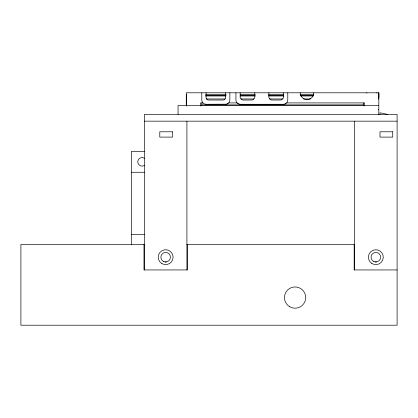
<?xml version="1.0" encoding="UTF-8"?>
<svg xmlns="http://www.w3.org/2000/svg" width="418" height="418" viewBox="0 0 418 418"><rect width="100%" height="100%" fill="white"/><g stroke="black" fill="none" stroke-linecap="round" stroke-linejoin="round"><path stroke-width="0.63" d="M378.771 99.171L378.771 92.796L378.839 97.049M364.261 105.973L363.279 104.887L363.31 102.912M200.87 105.973L201.857 104.887L201.831 102.912M228.014 103.518L227.376 103.878M285.928 103.518L285.243 103.904M226.42 104.192L206.053 104.275A4.279 4.279 0 0 1 201.805 100.022L201.805 92.796M284.365 104.186L283.556 104.275A4.279 4.279 0 0 0 287.777 100.022L287.777 92.796M225.61 104.275L225.621 104.275A4.279 4.279 0 0 0 229.858 100.022L229.858 92.796M186.621 94.337L186.287 94.337L186.287 105.294A20.785 20.785 0 0 0 186.668 105.634M205.802 94.337L226.148 94.337M240.329 94.337L255.121 94.337M268.685 94.337L283.482 94.337M300.129 94.337L313.693 94.337M205.802 95.346L226.148 95.346M240.329 95.346L255.121 95.346M268.685 95.346L283.482 95.346M300.129 95.346L313.693 95.346M205.583 95.983L225.809 95.983M240.162 95.983L255.173 95.983M268.873 95.983L283.885 95.983M300.845 95.983L313.244 95.983M206.231 98.962L225.156 98.962M240.815 98.962L253.862 98.962M269.521 98.962L282.568 98.962M303.447 98.962L310.626 98.962M186.287 101.83L186.58 101.83M202.955 102.912L200.541 102.912L200.541 105.906M228.709 102.912L237.063 102.912M286.628 102.912L364.585 102.912L364.585 105.764M235.919 92.796L235.919 100.022A4.279 4.279 0 0 0 240.167 104.275L283.524 104.275M201.857 104.887L363.279 104.887M378.797 105.55L178.063 105.55L178.063 114.433M378.478 109.73L378.849 109.73M144.403 121.163L397.1 121.163M144.304 151.405L131.424 151.405L131.424 244.807M131.424 172.263L144.304 172.263M131.424 234.446L144.304 234.446M144.403 244.436L20.9 244.436L20.9 325.204L397.1 325.204L397.1 114.433L144.403 114.433L144.403 269.944M186.783 244.436L354.589 244.436M375.207 261.971L376.482 261.971M165.021 262.008L166.296 262.008M397.1 269.944L354.166 269.944L354.166 244.436M206.027 104.275L205.306 104.202M240.125 104.275L239.331 104.186M387.763 114.433L379.957 112.782L379.957 114.433M238.427 103.894L237.764 103.518M378.797 114.433L378.849 92.796L186.287 92.796L186.287 106.172M376.722 92.796L376.722 93.062M366.842 92.796L366.842 93.183M354.589 121.163L354.589 269.944M283.524 92.796L283.524 97.018A2.21 2.21 0 0 1 282.902 98.523L282.025 99.4A2.127 2.127 0 0 1 280.52 100.022L271.867 100.022A2.21 2.21 0 0 1 270.362 99.4L269.485 98.523A2.127 2.127 0 0 1 268.863 97.018L268.863 92.796M254.834 92.796L254.834 97.018A2.21 2.21 0 0 1 254.212 98.523L253.329 99.4A2.127 2.127 0 0 1 251.829 100.022L243.171 100.022A2.21 2.21 0 0 1 241.672 99.4L240.789 98.523A2.127 2.127 0 0 1 240.167 97.018L240.167 92.796M225.61 92.796L225.61 97.368A2.68 2.68 0 0 1 222.951 100.022L208.713 100.022A2.654 2.654 0 0 1 206.053 97.368L206.053 92.796M187.337 244.436L187.337 269.944L143.98 269.944L143.98 244.436M186.914 121.163L186.914 269.944M313.813 92.796A6.803 6.803 0 0 1 307.011 99.599A6.803 6.803 0 0 1 300.213 92.796M144.377 165.392A4.253 4.253 0 0 1 138.844 164.624A4.253 4.253 0 0 1 138.844 159.044A4.253 4.253 0 0 1 144.377 158.276M172.54 131.79L159.786 131.79L159.786 137.104L172.54 137.104L172.54 131.79M392.737 131.79L379.988 131.79L379.988 137.104L392.737 137.104L392.737 131.79M289.768 306.775A10.628 10.628 0 0 0 305.704 297.574A10.628 10.628 0 0 0 289.768 288.368A10.628 10.628 0 0 0 289.768 306.775M373.457 261.334A4.781 4.781 0 0 0 380.626 257.19A4.781 4.781 0 0 0 373.457 253.047A4.781 4.781 0 0 0 373.457 261.334M163.266 261.334A4.781 4.781 0 0 0 170.439 257.19A4.781 4.781 0 0 0 163.266 253.047A4.781 4.781 0 0 0 163.266 261.334M371.56 263.272A7.44 7.44 0 0 0 383.254 257.859A7.44 7.44 0 0 0 372.72 250.439A7.44 7.44 0 0 0 371.56 263.272M161.938 263.633A7.44 7.44 0 0 0 173.099 257.19A7.44 7.44 0 0 0 161.938 250.748A7.44 7.44 0 0 0 161.938 263.633"/></g></svg>
